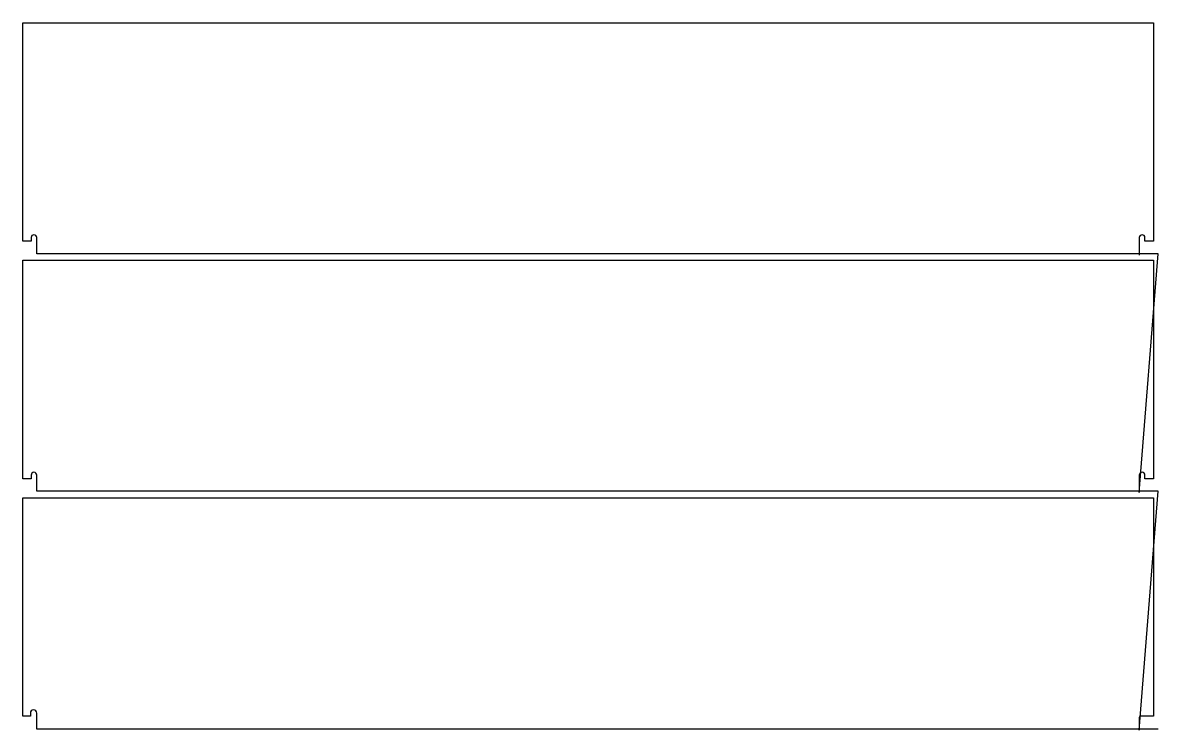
# Model space of a CAD drawing. Header units: metres. Extents: x 8 to 4450, y 3 to 2772.
import ezdxf

# ---------------------------------------------------------------- set-up
doc = ezdxf.new("R2010")
doc.units = ezdxf.units.M

msp = doc.modelspace()

# ---------------------------------------------------------------- linework, layer by layer
at = {"layer": 'TOOL_0'}
for p, q in [((8, 1916.616), (8, 2771.616)), ((8, 2771.616), (4431, 2771.616)), ((4431, 2771.616), (4431, 1916.616)), ((41, 1916.616), (8, 1916.616)), ((41, 1930.616), (41, 1916.616)), ((63, 1867.616), (63, 1930.616)), ((4376, 1930.616), (4376, 1867.616)), ((4398, 1916.616), (4398, 1930.616)), ((4431, 1916.616), (4398, 1916.616)), ((4376, 1867.616), (63, 1867.616)), ((4376, 932.886), (4450, 1867.616)), ((4450, 1867.616), (4376, 1867.616)), ((4376, 1867.616), (4376, 1862.381)), ((8, 987.384), (8, 1842.384)), ((8, 1842.384), (4431, 1842.384)), ((4431, 1842.384), (4431, 987.384)), ((41, 987.384), (8, 987.384)), ((41, 1001.384), (41, 987.384)), ((63, 938.384), (63, 1001.384)), ((4376, 1001.384), (4376, 938.384)), ((4398, 987.384), (4398, 1001.384)), ((4431, 987.384), (4398, 987.384)), ((4376, 938.384), (63, 938.384)), ((4376, 2.963), (4450, 938.384)), ((4450, 938.384), (4376, 938.384)), ((4376, 938.384), (4376, 932.886)), ((8, 58.001), (8, 913.001)), ((8, 913.001), (4431, 913.001)), ((4431, 913.001), (4431, 58.001)), ((38, 58.001), (8, 58.001)), ((38, 70.501), (38, 58.001)), ((63, 8.001), (63, 70.501)), ((4376, 53.001), (4376, 8.001)), ((4431, 58.001), (4381, 58.001)), ((4376, 8.001), (63, 8.001)), ((4450.16, 8.001), (4376, 8.001)), ((4376, 8.001), (4376, 2.963))]:
    msp.add_line(p, q, dxfattribs=at)
for centre, radius, start in [((52, 1930.616), 11, 0), ((4387, 1930.616), 11, 0), ((52, 1001.384), 11, 0), ((4387, 1001.384), 11, 0), ((50.5, 70.501), 12.5, 0), ((4381, 53.001), 5, 90)]:
    msp.add_arc(centre, radius, start, 180, dxfattribs=at)

doc.saveas('drawing.dxf')
